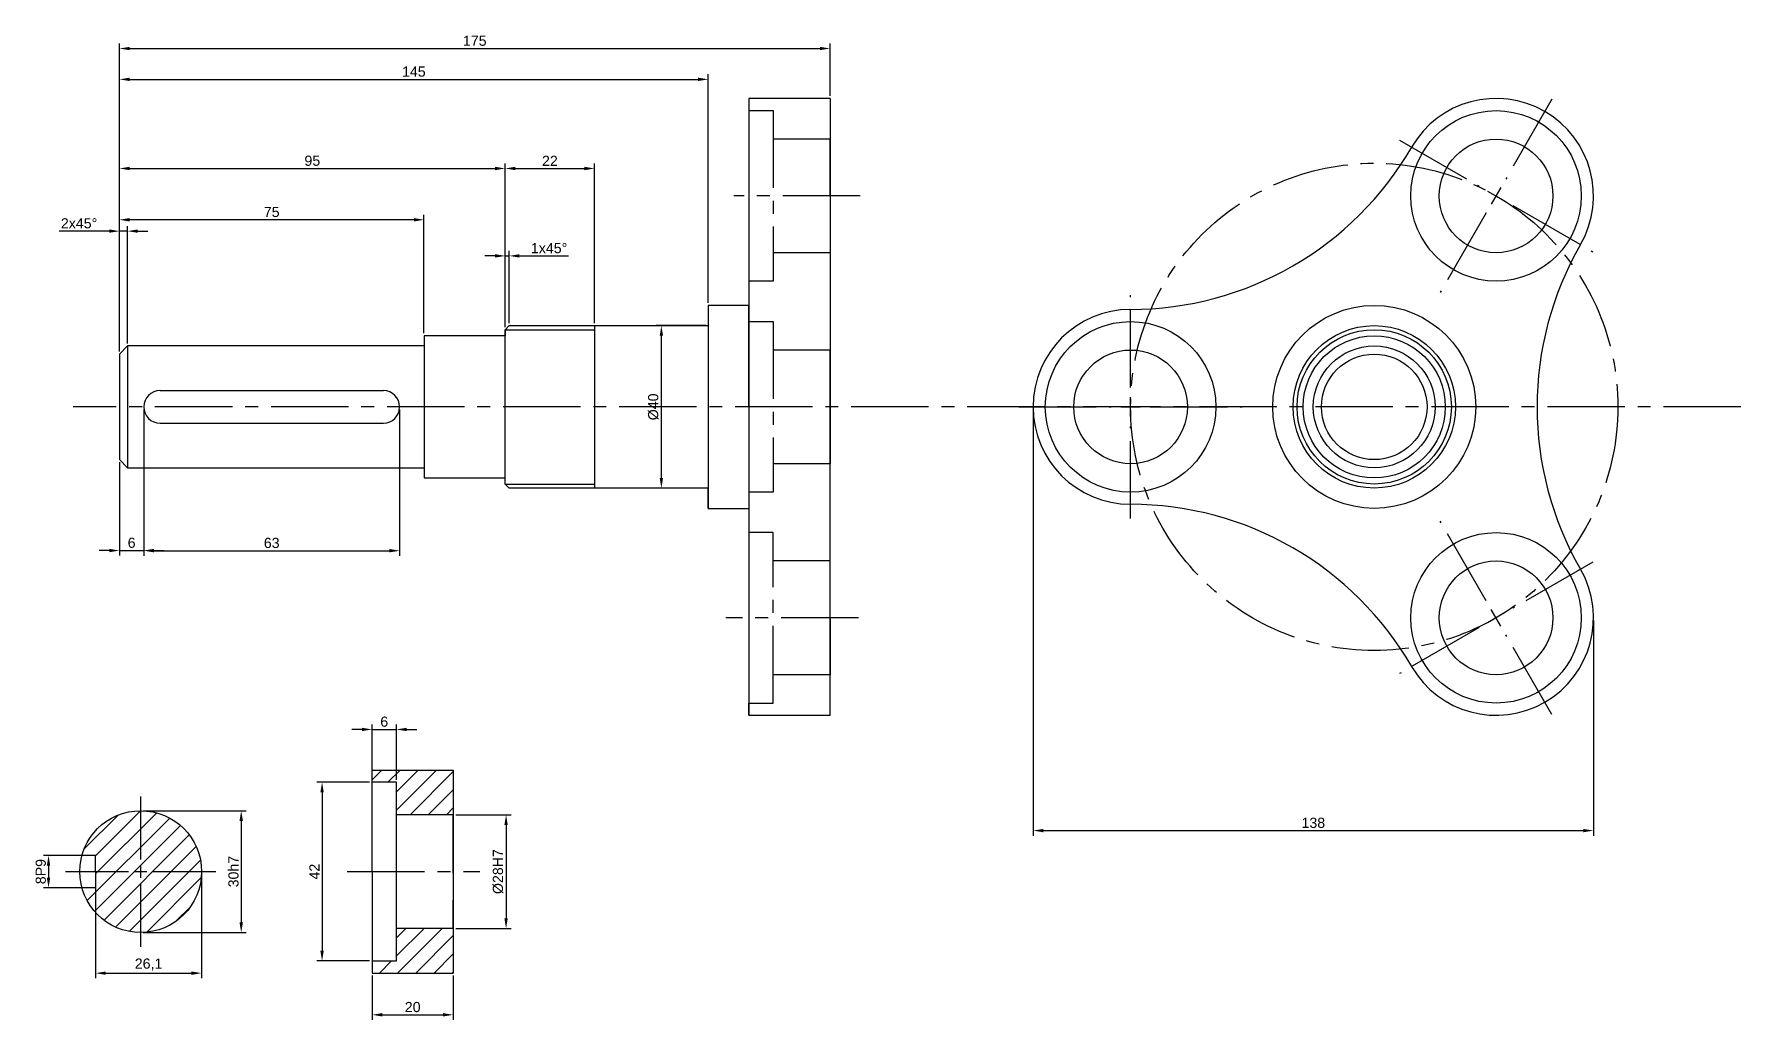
# Model space of a CAD drawing. Header units: millimetres. Extents: x 1766 to 2186, y 1839 to 2082.
import ezdxf

# ---------------------------------------------------------------- set-up
doc = ezdxf.new("R2010")
doc.units = ezdxf.units.MM
doc.linetypes.add('CENTER2', pattern=[28.575, 19.05, -3.175, 3.175, -3.175])
for name, color, linetype in [('carkovana', 7, 'CENTER2'), ('koty', 3, 'Continuous'), ('srafy', 1, 'Continuous')]:
    doc.layers.add(name, color=color, linetype=linetype)
doc.layers.add('hrany', color=7, linetype='Continuous', lineweight=30)
doc.styles.get("Standard").update_dxf_attribs({"font": 'arial.ttf'})
doc.dimstyles.new('ISO-25', dxfattribs={"dimtxt": 2.5, "dimasz": 2.5, "dimexe": 1.25, "dimexo": 0.625, "dimtad": 1, "dimtxsty": 'Standard', "dimcen": 2.5, "dimadec": 0, "dimazin": 0, "dimtfac": 1, "dimtmove": 0, "dimatfit": 3, "dimfxl": 1, "dimarcsym": 0})

# ---------------------------------------------------------------- blocks, each defined once
blk = doc.blocks.new('*U4')
at = {"color": 0, "linetype": 'CENTER2', "transparency": 16777216}
blk.add_line((249.28, 0), (-161.43, 0), dxfattribs=at)
blk = doc.blocks.new('*U5')
at = {"color": 0, "linetype": 'CENTER2', "transparency": 16777216}
for p, q in [((0, 3), (0, 18.5)), ((-18.5, 0), (-3, 0)), ((3, 0), (18.5, 0)), ((0, -18.5), (0, -3))]:
    blk.add_line(p, q, dxfattribs=at)
at = {"color": 0, "linetype": 'Continuous', "transparency": 16777216}
for p, q in [((-1.5, 0), (1.5, 0)), ((0, -1.5), (0, 1.5))]:
    blk.add_line(p, q, dxfattribs=at)
blk = doc.blocks.new('*D7')
at = {"layer": 'Defpoints', "color": 0, "transparency": 16777216}
for p in [(2011.75, 1990.21), (2149.75, 1938.25), (2149.75, 1885.85)]:
    blk.add_point(p, dxfattribs=at)
at = {"layer": 'koty', "color": 0, "lineweight": -2, "transparency": 16777216}
for p, q in [((2011.75, 1989.58), (2011.75, 1884.6)), ((2149.75, 1937.62), (2149.75, 1884.6)), ((2014.25, 1885.85), (2147.25, 1885.85))]:
    blk.add_line(p, q, dxfattribs=at)
at = {"layer": 'koty', "color": 0, "transparency": 16777216}
for points in [[(2014.25, 1886.26), (2014.25, 1885.43), (2011.75, 1885.85)], [(2147.25, 1886.26), (2147.25, 1885.43), (2149.75, 1885.85)]]:
    blk.add_solid(points, dxfattribs=at)
at = {"layer": 'koty', "color": 0, "transparency": 16777216, "insert": (2080.75, 1887.75), "char_height": 2.5, "attachment_point": 5}
blk.add_mtext('138', dxfattribs=at)
blk = doc.blocks.new('*D8')
at = {"layer": 'Defpoints', "color": 0, "transparency": 16777216}
for p in [(1961.75, 2078.47), (1961.75, 2066.17), (1786.75, 2003.21)]:
    blk.add_point(p, dxfattribs=at)
at = {"layer": 'koty', "color": 0, "lineweight": -2, "transparency": 16777216}
for p, q in [((1786.75, 2003.83), (1786.75, 2079.72)), ((1789.25, 2078.47), (1959.25, 2078.47)), ((1961.75, 2066.8), (1961.75, 2079.72))]:
    blk.add_line(p, q, dxfattribs=at)
at = {"layer": 'koty', "color": 0, "transparency": 16777216}
for points in [[(1789.25, 2078.88), (1789.25, 2078.05), (1786.75, 2078.47)], [(1959.25, 2078.88), (1959.25, 2078.05), (1961.75, 2078.47)]]:
    blk.add_solid(points, dxfattribs=at)
at = {"layer": 'koty', "color": 0, "transparency": 16777216, "insert": (1874.25, 2080.37), "char_height": 2.5, "attachment_point": 5}
blk.add_mtext('175', dxfattribs=at)
blk = doc.blocks.new('*D9')
at = {"layer": 'Defpoints', "color": 0, "transparency": 16777216}
for p in [(1931.75, 2070.87), (1931.75, 2015.21), (1786.75, 2003.21)]:
    blk.add_point(p, dxfattribs=at)
at = {"layer": 'koty', "color": 0, "lineweight": -2, "transparency": 16777216}
for p, q in [((1786.75, 2003.83), (1786.75, 2072.12)), ((1931.75, 2015.83), (1931.75, 2072.12)), ((1789.25, 2070.87), (1929.25, 2070.87))]:
    blk.add_line(p, q, dxfattribs=at)
at = {"layer": 'koty', "color": 0, "transparency": 16777216}
for points in [[(1789.25, 2071.29), (1789.25, 2070.46), (1786.75, 2070.87)], [(1929.25, 2071.29), (1929.25, 2070.46), (1931.75, 2070.87)]]:
    blk.add_solid(points, dxfattribs=at)
at = {"layer": 'koty', "color": 0, "transparency": 16777216, "insert": (1859.25, 2072.77), "char_height": 2.5, "attachment_point": 5}
blk.add_mtext('145', dxfattribs=at)
blk = doc.blocks.new('*D10')
at = {"layer": 'Defpoints', "color": 0, "transparency": 16777216}
for p in [(1881.75, 2048.92), (1881.75, 2009.21), (1786.75, 2003.21)]:
    blk.add_point(p, dxfattribs=at)
at = {"layer": 'koty', "color": 0, "lineweight": -2, "transparency": 16777216}
for p, q in [((1786.75, 2003.83), (1786.75, 2050.17)), ((1789.25, 2048.92), (1879.25, 2048.92)), ((1881.75, 2009.83), (1881.75, 2050.17))]:
    blk.add_line(p, q, dxfattribs=at)
at = {"layer": 'koty', "color": 0, "transparency": 16777216}
for points in [[(1789.25, 2049.34), (1789.25, 2048.5), (1786.75, 2048.92)], [(1879.25, 2049.34), (1879.25, 2048.5), (1881.75, 2048.92)]]:
    blk.add_solid(points, dxfattribs=at)
at = {"layer": 'koty', "color": 0, "transparency": 16777216, "insert": (1834.25, 2050.82), "char_height": 2.5, "attachment_point": 5}
blk.add_mtext('95', dxfattribs=at)
blk = doc.blocks.new('*D11')
at = {"layer": 'Defpoints', "color": 0, "transparency": 16777216}
for p in [(1903.75, 2048.92), (1881.75, 2009.21), (1903.75, 2010.21)]:
    blk.add_point(p, dxfattribs=at)
at = {"layer": 'koty', "color": 0, "lineweight": -2, "transparency": 16777216}
for p, q in [((1881.75, 2009.83), (1881.75, 2050.17)), ((1884.25, 2048.92), (1901.25, 2048.92)), ((1903.75, 2010.83), (1903.75, 2050.17))]:
    blk.add_line(p, q, dxfattribs=at)
at = {"layer": 'koty', "color": 0, "transparency": 16777216}
for points in [[(1884.25, 2049.34), (1884.25, 2048.5), (1881.75, 2048.92)], [(1901.25, 2049.34), (1901.25, 2048.5), (1903.75, 2048.92)]]:
    blk.add_solid(points, dxfattribs=at)
at = {"layer": 'koty', "color": 0, "transparency": 16777216, "insert": (1892.75, 2050.8), "char_height": 2.5, "attachment_point": 5}
blk.add_mtext('22', dxfattribs=at)
blk = doc.blocks.new('*D12')
at = {"layer": 'Defpoints', "color": 0, "transparency": 16777216}
for p in [(1786.75, 2036.29), (1861.75, 2007.71), (1786.75, 2003.21)]:
    blk.add_point(p, dxfattribs=at)
at = {"layer": 'koty', "color": 0, "lineweight": -2, "transparency": 16777216}
for p, q in [((1786.75, 2003.83), (1786.75, 2037.54)), ((1859.25, 2036.29), (1789.25, 2036.29)), ((1861.75, 2008.33), (1861.75, 2037.54))]:
    blk.add_line(p, q, dxfattribs=at)
at = {"layer": 'koty', "color": 0, "transparency": 16777216}
for points in [[(1789.25, 2036.71), (1789.25, 2035.87), (1786.75, 2036.29)], [(1859.25, 2036.71), (1859.25, 2035.87), (1861.75, 2036.29)]]:
    blk.add_solid(points, dxfattribs=at)
at = {"layer": 'koty', "color": 0, "transparency": 16777216, "insert": (1824.25, 2038.19), "char_height": 2.5, "attachment_point": 5}
blk.add_mtext('75', dxfattribs=at)
blk = doc.blocks.new('*D13')
at = {"layer": 'Defpoints', "color": 0, "transparency": 16777216}
for p in [(1788.75, 2033.49), (1788.75, 2005.21), (1786.75, 2003.21)]:
    blk.add_point(p, dxfattribs=at)
at = {"layer": 'koty', "color": 0, "lineweight": -2, "transparency": 16777216}
for p, q in [((1786.75, 2003.83), (1786.75, 2034.74)), ((1788.75, 2005.83), (1788.75, 2034.74)), ((1784.25, 2033.49), (1771.87, 2033.49)), ((1788.75, 2033.49), (1786.75, 2033.49)), ((1791.25, 2033.49), (1793.75, 2033.49))]:
    blk.add_line(p, q, dxfattribs=at)
at = {"layer": 'koty', "color": 0, "transparency": 16777216}
for points in [[(1784.25, 2033.91), (1784.25, 2033.08), (1786.75, 2033.49)], [(1791.25, 2033.91), (1791.25, 2033.08), (1788.75, 2033.49)]]:
    blk.add_solid(points, dxfattribs=at)
at = {"layer": 'koty', "color": 0, "transparency": 16777216, "insert": (1776.81, 2035.4), "char_height": 2.5, "attachment_point": 5}
blk.add_mtext('2x45%%D', dxfattribs=at)
blk = doc.blocks.new('*D14')
at = {"layer": 'Defpoints', "color": 0, "transparency": 16777216}
for p in [(1792.75, 1990.21), (1786.75, 1977.21), (1792.75, 1954.82)]:
    blk.add_point(p, dxfattribs=at)
at = {"layer": 'koty', "color": 0, "lineweight": -2, "transparency": 16777216}
for p, q in [((1792.75, 1989.58), (1792.75, 1953.57)), ((1786.75, 1976.58), (1786.75, 1953.57)), ((1784.25, 1954.82), (1781.75, 1954.82)), ((1786.75, 1954.82), (1792.75, 1954.82)), ((1795.25, 1954.82), (1797.75, 1954.82))]:
    blk.add_line(p, q, dxfattribs=at)
at = {"layer": 'koty', "color": 0, "transparency": 16777216}
for points in [[(1784.25, 1955.24), (1784.25, 1954.41), (1786.75, 1954.82)], [(1795.25, 1955.24), (1795.25, 1954.41), (1792.75, 1954.82)]]:
    blk.add_solid(points, dxfattribs=at)
at = {"layer": 'koty', "color": 0, "transparency": 16777216, "insert": (1789.75, 1956.73), "char_height": 2.5, "attachment_point": 5}
blk.add_mtext('6', dxfattribs=at)
blk = doc.blocks.new('*D15')
at = {"layer": 'Defpoints', "color": 0, "transparency": 16777216}
for p in [(1792.75, 1990.21), (1855.75, 1990.21), (1855.75, 1954.78)]:
    blk.add_point(p, dxfattribs=at)
at = {"layer": 'koty', "color": 0, "lineweight": -2, "transparency": 16777216}
for p, q in [((1792.75, 1989.58), (1792.75, 1953.53)), ((1855.75, 1989.58), (1855.75, 1953.53)), ((1795.25, 1954.78), (1853.25, 1954.78))]:
    blk.add_line(p, q, dxfattribs=at)
at = {"layer": 'koty', "color": 0, "transparency": 16777216}
for points in [[(1795.25, 1955.2), (1795.25, 1954.37), (1792.75, 1954.78)], [(1853.25, 1955.2), (1853.25, 1954.37), (1855.75, 1954.78)]]:
    blk.add_solid(points, dxfattribs=at)
at = {"layer": 'koty', "color": 0, "transparency": 16777216, "insert": (1824.25, 1956.68), "char_height": 2.5, "attachment_point": 5}
blk.add_mtext('63', dxfattribs=at)
blk = doc.blocks.new('*D16')
at = {"layer": 'Defpoints', "color": 0, "transparency": 16777216}
for p in [(1882.75, 2027.39), (1881.75, 2009.21), (1882.75, 2010.21)]:
    blk.add_point(p, dxfattribs=at)
at = {"layer": 'koty', "color": 0, "lineweight": -2, "transparency": 16777216}
for p, q in [((1879.25, 2027.39), (1876.75, 2027.39)), ((1881.75, 2009.83), (1881.75, 2028.64)), ((1881.75, 2027.39), (1882.75, 2027.39)), ((1882.75, 2010.83), (1882.75, 2028.64)), ((1885.25, 2027.39), (1897.36, 2027.39))]:
    blk.add_line(p, q, dxfattribs=at)
at = {"layer": 'koty', "color": 0, "transparency": 16777216}
for points in [[(1879.25, 2027.81), (1879.25, 2026.98), (1881.75, 2027.39)], [(1885.25, 2027.81), (1885.25, 2026.98), (1882.75, 2027.39)]]:
    blk.add_solid(points, dxfattribs=at)
at = {"layer": 'koty', "color": 0, "transparency": 16777216, "insert": (1892.56, 2029.29), "char_height": 2.5, "attachment_point": 5}
blk.add_mtext('1x45%%D', dxfattribs=at)
blk = doc.blocks.new('*D17')
at = {"layer": 'Defpoints', "color": 0, "transparency": 16777216}
for p in [(1920.2, 2010.21), (1931.75, 2010.21), (1931.75, 1970.21)]:
    blk.add_point(p, dxfattribs=at)
at = {"layer": 'koty', "color": 0, "lineweight": -2, "transparency": 16777216}
for p, q in [((1931.13, 2010.21), (1918.95, 2010.21)), ((1920.2, 1972.71), (1920.2, 2007.71)), ((1931.13, 1970.21), (1918.95, 1970.21))]:
    blk.add_line(p, q, dxfattribs=at)
at = {"layer": 'koty', "color": 0, "transparency": 16777216}
for points in [[(1919.79, 2007.71), (1920.62, 2007.71), (1920.2, 2010.21)], [(1919.79, 1972.71), (1920.62, 1972.71), (1920.2, 1970.21)]]:
    blk.add_solid(points, dxfattribs=at)
at = {"layer": 'koty', "color": 0, "transparency": 16777216, "insert": (1918.23, 1990.21), "char_height": 2.5, "attachment_point": 5, "rotation": 90}
blk.add_mtext('%%C40', dxfattribs=at)
blk = doc.blocks.new('*D18')
at = {"layer": 'Defpoints', "color": 0, "transparency": 16777216}
for p in [(1854.96, 1910.76), (1848.96, 1897.75), (1854.96, 1897.75)]:
    blk.add_point(p, dxfattribs=at)
at = {"layer": 'koty', "color": 0, "lineweight": -2, "transparency": 16777216}
for p, q in [((1846.46, 1910.76), (1843.96, 1910.76)), ((1848.96, 1898.38), (1848.96, 1912.01)), ((1848.96, 1910.76), (1854.96, 1910.76)), ((1854.96, 1898.38), (1854.96, 1912.01)), ((1857.46, 1910.76), (1859.96, 1910.76))]:
    blk.add_line(p, q, dxfattribs=at)
at = {"layer": 'koty', "color": 0, "transparency": 16777216}
for points in [[(1846.46, 1911.17), (1846.46, 1910.34), (1848.96, 1910.76)], [(1857.46, 1911.17), (1857.46, 1910.34), (1854.96, 1910.76)]]:
    blk.add_solid(points, dxfattribs=at)
at = {"layer": 'koty', "color": 0, "transparency": 16777216, "insert": (1851.96, 1912.66), "char_height": 2.5, "attachment_point": 5}
blk.add_mtext('6', dxfattribs=at)
blk = doc.blocks.new('*D19')
at = {"layer": 'Defpoints', "color": 0, "transparency": 16777216}
for p in [(1848.96, 1897.75), (1836.65, 1853.75), (1848.96, 1853.75)]:
    blk.add_point(p, dxfattribs=at)
at = {"layer": 'koty', "color": 0, "lineweight": -2, "transparency": 16777216}
for p, q in [((1848.34, 1897.75), (1835.4, 1897.75)), ((1836.65, 1895.25), (1836.65, 1856.25)), ((1848.34, 1853.75), (1835.4, 1853.75))]:
    blk.add_line(p, q, dxfattribs=at)
at = {"layer": 'koty', "color": 0, "transparency": 16777216}
for points in [[(1836.23, 1895.25), (1837.07, 1895.25), (1836.65, 1897.75)], [(1836.23, 1856.25), (1837.07, 1856.25), (1836.65, 1853.75)]]:
    blk.add_solid(points, dxfattribs=at)
at = {"layer": 'koty', "color": 0, "transparency": 16777216, "insert": (1834.77, 1875.75), "char_height": 2.5, "attachment_point": 5, "rotation": 90}
blk.add_mtext('42', dxfattribs=at)
blk = doc.blocks.new('*D20')
at = {"layer": 'Defpoints', "color": 0, "transparency": 16777216}
for p in [(1848.96, 1850.75), (1868.96, 1850.75), (1868.96, 1840.48)]:
    blk.add_point(p, dxfattribs=at)
at = {"layer": 'koty', "color": 0, "lineweight": -2, "transparency": 16777216}
for p, q in [((1848.96, 1850.13), (1848.96, 1839.23)), ((1868.96, 1850.13), (1868.96, 1839.23)), ((1851.46, 1840.48), (1866.46, 1840.48))]:
    blk.add_line(p, q, dxfattribs=at)
at = {"layer": 'koty', "color": 0, "transparency": 16777216}
for points in [[(1851.46, 1840.9), (1851.46, 1840.07), (1848.96, 1840.48)], [(1866.46, 1840.9), (1866.46, 1840.07), (1868.96, 1840.48)]]:
    blk.add_solid(points, dxfattribs=at)
at = {"layer": 'koty', "color": 0, "transparency": 16777216, "insert": (1858.96, 1842.38), "char_height": 2.5, "attachment_point": 5}
blk.add_mtext('20', dxfattribs=at)
blk = doc.blocks.new('*D21')
at = {"layer": 'Defpoints', "color": 0, "transparency": 16777216}
for p in [(1780.88, 1875.75), (1806.98, 1875.75), (1806.98, 1850.74)]:
    blk.add_point(p, dxfattribs=at)
at = {"layer": 'koty', "color": 0, "lineweight": -2, "transparency": 16777216}
for p, q in [((1780.88, 1875.13), (1780.88, 1849.49)), ((1806.98, 1875.13), (1806.98, 1849.49)), ((1783.38, 1850.74), (1804.48, 1850.74))]:
    blk.add_line(p, q, dxfattribs=at)
at = {"layer": 'koty', "color": 0, "transparency": 16777216}
for points in [[(1783.38, 1851.15), (1783.38, 1850.32), (1780.88, 1850.74)], [(1804.48, 1851.15), (1804.48, 1850.32), (1806.98, 1850.74)]]:
    blk.add_solid(points, dxfattribs=at)
at = {"layer": 'koty', "color": 0, "transparency": 16777216, "insert": (1793.93, 1852.86), "char_height": 2.5, "attachment_point": 5}
blk.add_mtext('26,1', dxfattribs=at)
blk = doc.blocks.new('*D22')
at = {"layer": 'Defpoints', "color": 0, "transparency": 16777216}
for p in [(1780.88, 1879.75), (1769.29, 1871.75), (1780.88, 1871.75)]:
    blk.add_point(p, dxfattribs=at)
at = {"layer": 'koty', "color": 0, "lineweight": -2, "transparency": 16777216}
for p, q in [((1780.26, 1879.75), (1768.04, 1879.75)), ((1769.29, 1877.25), (1769.29, 1874.25)), ((1780.26, 1871.75), (1768.04, 1871.75))]:
    blk.add_line(p, q, dxfattribs=at)
at = {"layer": 'koty', "color": 0, "transparency": 16777216}
for points in [[(1768.87, 1877.25), (1769.7, 1877.25), (1769.29, 1879.75)], [(1768.87, 1874.25), (1769.7, 1874.25), (1769.29, 1871.75)]]:
    blk.add_solid(points, dxfattribs=at)
at = {"layer": 'koty', "color": 0, "transparency": 16777216, "insert": (1767.38, 1875.75), "char_height": 2.5, "attachment_point": 5, "rotation": 90}
blk.add_mtext('8P9', dxfattribs=at)
blk = doc.blocks.new('*D23')
at = {"layer": 'Defpoints', "color": 0, "transparency": 16777216}
for p in [(1791.98, 1890.75), (1791.98, 1860.75), (1816.74, 1860.75)]:
    blk.add_point(p, dxfattribs=at)
at = {"layer": 'koty', "color": 0, "lineweight": -2, "transparency": 16777216}
for p, q in [((1792.61, 1890.75), (1817.99, 1890.75)), ((1816.74, 1888.25), (1816.74, 1863.25)), ((1792.61, 1860.75), (1817.99, 1860.75))]:
    blk.add_line(p, q, dxfattribs=at)
at = {"layer": 'koty', "color": 0, "transparency": 16777216}
for points in [[(1816.32, 1888.25), (1817.16, 1888.25), (1816.74, 1890.75)], [(1816.32, 1863.25), (1817.16, 1863.25), (1816.74, 1860.75)]]:
    blk.add_solid(points, dxfattribs=at)
at = {"layer": 'koty', "color": 0, "transparency": 16777216, "insert": (1814.84, 1875.75), "char_height": 2.5, "attachment_point": 5, "rotation": 90}
blk.add_mtext('30h7', dxfattribs=at)
blk = doc.blocks.new('*D24')
at = {"layer": 'Defpoints', "color": 0, "transparency": 16777216}
for p in [(1868.96, 1889.75), (1868.96, 1861.75), (1881.96, 1861.75)]:
    blk.add_point(p, dxfattribs=at)
at = {"layer": 'koty', "color": 0, "lineweight": -2, "transparency": 16777216}
for p, q in [((1869.59, 1889.75), (1883.21, 1889.75)), ((1881.96, 1887.25), (1881.96, 1864.25)), ((1869.59, 1861.75), (1883.21, 1861.75))]:
    blk.add_line(p, q, dxfattribs=at)
at = {"layer": 'koty', "color": 0, "transparency": 16777216}
for points in [[(1881.55, 1887.25), (1882.38, 1887.25), (1881.96, 1889.75)], [(1881.55, 1864.25), (1882.38, 1864.25), (1881.96, 1861.75)]]:
    blk.add_solid(points, dxfattribs=at)
at = {"layer": 'koty', "color": 0, "transparency": 16777216, "insert": (1879.99, 1875.75), "char_height": 2.5, "attachment_point": 5, "rotation": 90}
blk.add_mtext('%%C28H7', dxfattribs=at)
blk = doc.blocks.new('*U25')
at = {"color": 0, "linetype": 'CENTER2', "transparency": 16777216}
blk.add_line((-16.1, 0), (16.56, 0), dxfattribs=at)
blk = doc.blocks.new('*U26')
at = {"color": 0, "linetype": 'CENTER2', "transparency": 16777216}
blk.add_line((13.97, 0), (-18.7, 0), dxfattribs=at)
blk = doc.blocks.new('*U27')
at = {"color": 0, "linetype": 'CENTER2', "transparency": 16777216}
blk.add_line((14.39, 0), (-16.73, 0), dxfattribs=at)
blk = doc.blocks.new('*U34')
at = {"color": 0, "linetype": 'CENTER2', "transparency": 16777216}
for p, q in [((0, 4.8), (0, 27.5)), ((-27.5, 0), (-4.8, 0)), ((4.8, 0), (27.5, 0)), ((0, -27.5), (0, -4.8))]:
    blk.add_line(p, q, dxfattribs=at)
at = {"color": 0, "linetype": 'Continuous', "transparency": 16777216}
for p, q in [((-2.4, 0), (2.4, 0)), ((0, -2.4), (0, 2.4))]:
    blk.add_line(p, q, dxfattribs=at)
blk = doc.blocks.new('*U31')
at = {"layer": 'hrany'}
for radius in [21, 14]:
    blk.add_circle((0, 0), radius, dxfattribs=at)
blk.add_arc((0, 0), 24, 90, 270, dxfattribs=at)
at = {"linetype": 'CENTER2'}
blk.add_blockref('*U34', (0, 0), dxfattribs=at)
blk = doc.blocks.new('*U32')
at = {"layer": 'hrany', "color": 0, "linetype": 'ByBlock', "lineweight": -2, "transparency": 16777216}
for p, rotation in [((2125.75, 2042.17), 240), ((2125.75, 1938.25), 120)]:
    blk.add_blockref('*U31', p, dxfattribs=dict(at, rotation=rotation))
blk.add_blockref('*U31', (2035.75, 1990.21), dxfattribs=at)

msp = doc.modelspace()

# ---------------------------------------------------------------- hatches: boundary and pattern name
at = {"layer": 'srafy'}
h = msp.add_hatch(dxfattribs=at)
h.set_pattern_fill('ANSI31', color=256)
h.paths.add_polyline_path([(1868.964, 1900.752), (1848.964, 1900.752), (1848.964, 1897.752), (1854.964, 1897.752), (1854.964, 1889.752), (1868.964, 1889.752)])
h.paths.add_polyline_path([(1868.964, 1875.752), (1868.883, 1861.752), (1854.964, 1861.752), (1854.964, 1853.752), (1848.964, 1853.752), (1848.964, 1850.752), (1868.964, 1850.752)])
h = msp.add_hatch(dxfattribs=at)
h.set_pattern_fill('ANSI31', color=256)
h.paths.add_polyline_path([(1777.524, 1879.752), (1780.881, 1879.752), (1780.881, 1875.752), (1780.881, 1871.752), (1777.524, 1871.752, 0.8733857), (1806.981, 1875.752, 0.8733857)])

# ---------------------------------------------------------------- linework, layer by layer
for p, q in [((1881.752, 2009.209), (1903.752, 2009.209)), ((1788.752, 2005.209), (1788.752, 1975.209)), ((1881.752, 1971.209), (1903.752, 1971.209)), ((1931.752, 1965.209), (1931.752, 1970.209))]:
    msp.add_line(p, q)
at = {"layer": 'carkovana'}
for p, q in [((1941.752, 2066.171), (1941.752, 2063.171)), ((1941.752, 2063.171), (1947.752, 2063.171)), ((1947.752, 2063.171), (1947.752, 2021.171)), ((1961.752, 2056.171), (1947.752, 2056.171)), ((1961.752, 2042.171), (1961.752, 2056.171)), ((1961.752, 2042.171), (1961.752, 2028.171)), ((1961.752, 2028.171), (1947.752, 2028.171)), ((1947.752, 2021.171), (1941.752, 2021.171)), ((1941.752, 2011.209), (1947.752, 2011.209)), ((1947.752, 2011.209), (1947.752, 1969.209)), ((1961.752, 2004.209), (1947.752, 2004.209)), ((1961.752, 1990.209), (1961.752, 2004.209)), ((1961.752, 1990.209), (1961.752, 1976.209)), ((1961.752, 1976.209), (1947.752, 1976.209)), ((1947.752, 1969.209), (1941.752, 1969.209)), ((1947.752, 1959.248), (1941.752, 1959.248)), ((1947.752, 1917.248), (1947.752, 1959.248)), ((1961.752, 1952.248), (1947.752, 1952.248)), ((1961.752, 1938.248), (1961.752, 1952.248)), ((1961.752, 1938.248), (1961.752, 1924.248)), ((1961.752, 1924.248), (1947.752, 1924.248)), ((1941.752, 1914.248), (1941.752, 1917.248)), ((1941.752, 1917.248), (1947.752, 1917.248))]:
    msp.add_line(p, q, dxfattribs=at)
msp.add_circle((2095.752, 1990.209), 60, dxfattribs=at)
at = {"layer": 'hrany'}
for p, q in [((1961.752, 2066.171), (1941.752, 2066.171)), ((1941.752, 2066.171), (1941.752, 1914.248)), ((1961.752, 2066.171), (1961.752, 1990.209)), ((1941.752, 2015.209), (1931.752, 2015.209)), ((1931.752, 2015.209), (1931.752, 1965.209)), ((1941.752, 1990.209), (1941.752, 2015.209)), ((1882.752, 2010.209), (1881.752, 2009.209)), ((1881.752, 1971.209), (1881.752, 2009.209)), ((1881.752, 2009.209), (1881.752, 2007.709)), ((1882.752, 2010.209), (1931.752, 2010.209)), ((1882.752, 2010.209), (1903.752, 2010.209)), ((1903.752, 2010.209), (1903.752, 1970.209)), ((1788.752, 2005.209), (1786.752, 2003.209)), ((1861.752, 2005.209), (1788.752, 2005.209)), ((1881.752, 2007.709), (1861.752, 2007.709)), ((1861.752, 2007.709), (1861.752, 1972.709)), ((1861.752, 2007.709), (1861.752, 2005.209)), ((1786.752, 2003.209), (1786.752, 1977.209)), ((1796.752, 1994.209), (1851.752, 1994.209)), ((1961.752, 1914.248), (1961.752, 1990.209)), ((1796.752, 1986.209), (1851.752, 1986.209)), ((1788.752, 1975.209), (1786.752, 1977.209)), ((1788.752, 1975.209), (1861.752, 1975.209)), ((1861.752, 1972.709), (1881.752, 1972.709)), ((1882.752, 1970.209), (1881.752, 1971.209)), ((1931.752, 1970.209), (1882.752, 1970.209)), ((1931.752, 1965.209), (1941.752, 1965.209)), ((1941.752, 1914.248), (1961.752, 1914.248)), ((1848.964, 1897.752), (1848.964, 1900.752)), ((1848.964, 1900.752), (1868.964, 1900.752)), ((1868.964, 1900.752), (1868.964, 1850.752)), ((1848.964, 1875.752), (1848.964, 1897.752)), ((1854.964, 1897.752), (1848.964, 1897.752)), ((1854.964, 1853.752), (1854.964, 1897.752)), ((1868.964, 1889.752), (1854.964, 1889.752)), ((1868.964, 1875.752), (1868.964, 1889.752)), ((1868.964, 1875.381), (1868.964, 1889.381)), ((1780.881, 1879.752), (1777.524, 1879.752)), ((1780.881, 1875.752), (1780.881, 1879.752)), ((1780.881, 1875.752), (1780.881, 1871.752)), ((1848.964, 1875.752), (1848.964, 1853.752)), ((1868.964, 1875.752), (1868.883, 1861.752)), ((1868.964, 1875.381), (1868.964, 1861.381)), ((1780.881, 1871.752), (1777.524, 1871.752)), ((1868.883, 1861.752), (1854.964, 1861.752)), ((1848.964, 1853.752), (1854.964, 1853.752)), ((1848.964, 1853.752), (1848.964, 1850.752)), ((1848.964, 1850.752), (1868.964, 1850.752))]:
    msp.add_line(p, q, dxfattribs=at)
for centre, radius in [((2095.752, 1990.209), 25), ((2095.752, 1990.209), 20), ((2095.752, 1990.209), 19), ((2095.752, 1990.209), 17.5), ((2095.752, 1990.209), 15), ((2095.752, 1990.209), 13), ((1791.981, 1875.752), 15)]:
    msp.add_circle(centre, radius, dxfattribs=at)
for centre, radius, start, end in [((2035.708, 2094.209), 80, 270.02447, 329.97553), ((2215.841, 1990.209), 80, 150.02447, 209.97553), ((1796.752, 1990.209), 4, 90, 270), ((1851.752, 1990.209), 4, 270, 90), ((2035.708, 1886.209), 80, 30.02447, 89.97553)]:
    msp.add_arc(centre, radius, start, end, dxfattribs=at)

# ---------------------------------------------------------------- block references
at = {"linetype": 'CENTER2'}
for name, p in [('*U27', (1954.752, 2042.171)), ('*U4', (1936.752, 1990.209)), ('*U26', (1954.752, 1938.248)), ('*U5', (1791.981, 1875.752)), ('*U25', (1858.964, 1875.752))]:
    msp.add_blockref(name, p, dxfattribs=at)
at = {"layer": 'hrany'}
msp.add_blockref('*U32', (0, 0), dxfattribs=at)

# ---------------------------------------------------------------- dimensions: what is measured, and where the dimension line sits
at = {"layer": 'koty'}
for base, p1, p2, picture, middle in [((1961.752, 2078.468), (1786.752, 2003.209), (1961.752, 2066.171), '*D8', (1874.252, 2080.369)), ((1931.752, 2070.873), (1786.752, 2003.209), (1931.752, 2015.209), '*D9', (1859.252, 2072.775)), ((1881.752, 2048.92), (1786.752, 2003.209), (1881.752, 2009.209), '*D10', (1834.252, 2050.821)), ((1903.752, 2048.92), (1881.752, 2009.209), (1903.752, 2010.209), '*D11', (1892.752, 2050.8)), ((1786.752, 2036.289), (1861.752, 2007.709), (1786.752, 2003.209), '*D12', (1824.252, 2038.186)), ((1792.752, 1954.824), (1786.752, 1977.209), (1792.752, 1990.209), '*D14', (1789.752, 1956.725)), ((1855.752, 1954.782), (1792.752, 1990.209), (1855.752, 1990.209), '*D15', (1824.252, 1956.684)), ((2149.752, 1885.845), (2011.752, 1990.209), (2149.752, 1938.248), '*D7', (2080.752, 1887.748)), ((1854.964, 1910.756), (1848.964, 1897.752), (1854.964, 1897.752), '*D18', (1851.964, 1912.657)), ((1806.981, 1850.735), (1780.881, 1875.752), (1806.981, 1875.752), '*D21', (1793.931, 1852.863)), ((1868.964, 1840.483), (1848.964, 1850.752), (1868.964, 1850.752), '*D20', (1858.964, 1842.384))]:
    dim = msp.add_linear_dim(base=base, p1=p1, p2=p2, dimstyle='ISO-25', dxfattribs=at)
    dim.commit()
    dim.dimension.update_dxf_attribs({"geometry": picture, "text_midpoint": middle})
dim = msp.add_linear_dim(base=(1788.752, 2033.494), p1=(1786.752, 2003.209), p2=(1788.752, 2005.209), text='<>x45%%D', dimstyle='ISO-25', dxfattribs=at)
dim.commit()
dim.dimension.update_dxf_attribs({"geometry": '*D13', "text_midpoint": (1776.809, 2033.494), "dimtype": 160})
dim = msp.add_linear_dim(base=(1882.752, 2027.392), p1=(1881.752, 2009.209), p2=(1882.752, 2010.209), text='<>x45%%D', dimstyle='ISO-25', dxfattribs=at)
dim.commit()
dim.dimension.update_dxf_attribs({"geometry": '*D16', "text_midpoint": (1892.556, 2029.294)})
for base, p1, p2, text, picture, middle in [((1920.204, 2010.209), (1931.752, 1970.209), (1931.752, 2010.209), '%%C<>', '*D17', (1918.233, 1990.209)), ((1836.65, 1853.752), (1848.964, 1897.752), (1848.964, 1853.752), '42', '*D19', (1834.77, 1875.752)), ((1816.739, 1860.752), (1791.981, 1890.752), (1791.981, 1860.752), '<>h7', '*D23', (1814.837, 1875.752)), ((1881.963, 1861.752), (1868.964, 1889.752), (1868.964, 1861.752), '%%C<>H7', '*D24', (1879.992, 1875.752)), ((1769.285, 1871.752), (1780.881, 1879.752), (1780.881, 1871.752), '<>P9', '*D22', (1767.384, 1875.752))]:
    dim = msp.add_linear_dim(base=base, p1=p1, p2=p2, angle=90, text=text, dimstyle='ISO-25', dxfattribs=at)
    dim.commit()
    dim.dimension.update_dxf_attribs({"geometry": picture, "text_midpoint": middle})

doc.saveas('drawing.dxf')
